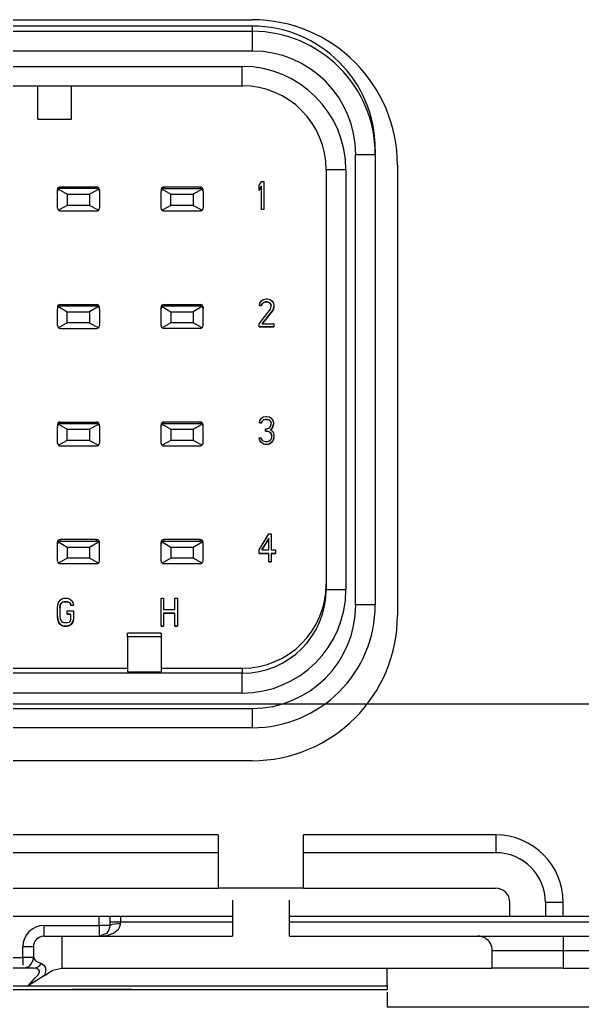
# Model space of a CAD drawing. Extents: x -3.1 to 16.8, y 0.7 to 10.7.
# Drawn here: x 14.938 to 15.729, y 8.345 to 9.735 of the extents above; entities that cross this region are included whole.
import ezdxf

# ---------------------------------------------------------------- set-up
doc = ezdxf.new("R2010")
doc.units = 0
doc.layers.get('0').update_dxf_attribs({"linetype": 'CONTINUOUS'})

msp = doc.modelspace()

# ---------------------------------------------------------------- linework, layer by layer
at = {"color": 7, "linetype": 'CONTINUOUS'}
for p, q in [((14.9198, 9.7347), (15.2645, 9.7347)), ((14.2921, 9.7184), (15.2645, 9.7184)), ((14.8461, 9.7259), (15.2645, 9.7259)), ((15.2645, 9.7259), (15.2645, 9.7184)), ((15.2645, 9.7184), (15.2645, 9.6906)), ((15.2645, 9.6906), (14.2921, 9.6906)), ((14.3059, 9.669), (15.2508, 9.669)), ((15.2508, 9.6417), (15.2508, 9.669)), ((14.3059, 9.6417), (15.2508, 9.6417)), ((14.9634, 9.5947), (14.9634, 9.6417)), ((15.0106, 9.5947), (15.0106, 9.6417)), ((14.9634, 9.5947), (15.0106, 9.5947)), ((15.4378, 9.5526), (15.4378, 9.5452)), ((15.4102, 9.545), (15.4378, 9.5452)), ((15.4102, 8.9111), (15.4102, 9.545)), ((15.4378, 9.5452), (15.4378, 8.9114)), ((15.3964, 9.5233), (15.3689, 9.5236)), ((15.3689, 9.5236), (15.3689, 8.933)), ((15.3964, 9.5233), (15.3964, 8.9328)), ((15.469, 9.5302), (15.469, 8.8964)), ((15.2744, 9.5013), (15.2778, 9.5071)), ((15.2778, 9.5071), (15.2813, 9.5071)), ((15.2813, 9.5071), (15.2813, 9.4677)), ((14.9909, 9.4932), (14.9909, 9.4953)), ((14.9909, 9.4696), (14.9909, 9.4932)), ((14.9924, 9.4963), (15.0047, 9.4891)), ((14.9949, 9.4972), (14.9949, 9.4992)), ((15.046, 9.4992), (14.9949, 9.4992)), ((15.046, 9.4972), (14.9949, 9.4972)), ((15.0362, 9.4891), (15.0485, 9.4963)), ((15.046, 9.4972), (15.046, 9.4992)), ((15.05, 9.4953), (15.05, 9.4932)), ((15.05, 9.4932), (15.05, 9.4696)), ((15.1366, 9.4953), (15.1366, 9.4932)), ((15.1366, 9.4696), (15.1366, 9.4932)), ((15.1381, 9.4963), (15.1504, 9.4891)), ((15.1405, 9.4992), (15.1405, 9.4972)), ((15.1917, 9.4992), (15.1405, 9.4992)), ((15.1405, 9.4972), (15.1917, 9.4972)), ((15.1942, 9.4963), (15.1819, 9.4891)), ((15.1917, 9.4992), (15.1917, 9.4972)), ((15.1956, 9.4932), (15.1956, 9.4953)), ((15.1956, 9.4932), (15.1956, 9.4696)), ((15.2744, 9.4946), (15.2744, 9.5013)), ((15.2744, 9.4947), (15.2778, 9.5005)), ((15.2778, 9.5004), (15.2744, 9.4946)), ((15.2778, 9.5005), (15.2778, 9.5004)), ((15.2778, 9.4677), (15.2778, 9.5004)), ((15.0047, 9.4891), (15.0362, 9.4891)), ((15.0047, 9.4891), (15.0047, 9.4733)), ((15.0362, 9.4891), (15.0362, 9.4733)), ((15.1504, 9.4891), (15.1819, 9.4891)), ((15.1504, 9.4733), (15.1504, 9.4891)), ((15.1819, 9.4891), (15.1819, 9.4733)), ((15.0047, 9.4733), (14.9924, 9.4665)), ((14.9949, 9.4657), (15.046, 9.4657)), ((15.0362, 9.4733), (15.0047, 9.4733)), ((15.0485, 9.4665), (15.0362, 9.4733)), ((15.1504, 9.4733), (15.1381, 9.4665)), ((15.1405, 9.4657), (15.1917, 9.4657)), ((15.1819, 9.4733), (15.1504, 9.4733)), ((15.1819, 9.4733), (15.1942, 9.4665)), ((15.2778, 9.4679), (15.2813, 9.4679)), ((15.2813, 9.4677), (15.2778, 9.4677)), ((15.2778, 9.3393), (15.2801, 9.3409)), ((15.2801, 9.3409), (15.2842, 9.3418)), ((15.2842, 9.3418), (15.2864, 9.3418)), ((15.2864, 9.3418), (15.2899, 9.3409)), ((15.2899, 9.3409), (15.2922, 9.3393)), ((14.9909, 9.33), (14.9909, 9.3279)), ((14.9909, 9.3043), (14.9909, 9.3279)), ((14.9924, 9.331), (15.0047, 9.3237)), ((14.9949, 9.3318), (14.9949, 9.3339)), ((14.9949, 9.3339), (15.046, 9.3339)), ((15.046, 9.3318), (14.9949, 9.3318)), ((15.0485, 9.331), (15.0362, 9.3237)), ((15.046, 9.3339), (15.046, 9.3318)), ((15.05, 9.3279), (15.05, 9.33)), ((15.05, 9.3279), (15.05, 9.3043)), ((15.1366, 9.3279), (15.1366, 9.33)), ((15.1366, 9.3043), (15.1366, 9.3279)), ((15.1381, 9.331), (15.1504, 9.3237)), ((15.1405, 9.3318), (15.1405, 9.3339)), ((15.1405, 9.3339), (15.1917, 9.3339)), ((15.1917, 9.3318), (15.1405, 9.3318)), ((15.1942, 9.331), (15.1819, 9.3237)), ((15.1917, 9.3339), (15.1917, 9.3318)), ((15.1956, 9.33), (15.1956, 9.3279)), ((15.1956, 9.3043), (15.1956, 9.3279)), ((15.2744, 9.3066), (15.2905, 9.3275)), ((15.275, 9.3326), (15.2755, 9.3359)), ((15.275, 9.3327), (15.2778, 9.3327)), ((15.2778, 9.3326), (15.275, 9.3326)), ((15.2755, 9.3359), (15.2778, 9.3393)), ((15.2778, 9.3327), (15.279, 9.3352)), ((15.279, 9.3351), (15.2778, 9.3326)), ((15.2778, 9.3327), (15.2778, 9.3326)), ((15.279, 9.3352), (15.2807, 9.3368)), ((15.2807, 9.3367), (15.279, 9.3351)), ((15.279, 9.3352), (15.279, 9.3351)), ((15.2807, 9.3368), (15.2836, 9.3377)), ((15.2836, 9.3376), (15.2807, 9.3367)), ((15.2807, 9.3368), (15.2807, 9.3367)), ((15.2836, 9.3377), (15.2836, 9.3376)), ((15.2836, 9.3377), (15.2859, 9.3377)), ((15.2859, 9.3376), (15.2836, 9.3376)), ((15.2859, 9.3377), (15.2859, 9.3376)), ((15.2859, 9.3377), (15.2887, 9.3368)), ((15.2887, 9.3367), (15.2859, 9.3376)), ((15.2887, 9.3368), (15.2887, 9.3367)), ((15.2887, 9.3368), (15.2905, 9.3352)), ((15.2905, 9.3351), (15.2887, 9.3367)), ((15.2905, 9.3352), (15.2905, 9.3351)), ((15.2905, 9.3352), (15.2916, 9.3327)), ((15.2916, 9.3326), (15.2905, 9.3351)), ((15.2905, 9.3275), (15.2916, 9.3309)), ((15.2916, 9.3327), (15.2916, 9.3326)), ((15.2916, 9.3309), (15.2916, 9.3326)), ((15.2922, 9.3393), (15.2945, 9.3359)), ((15.2933, 9.3251), (15.2945, 9.3276)), ((15.2945, 9.3275), (15.2933, 9.325)), ((15.2945, 9.3359), (15.2951, 9.3326)), ((15.2945, 9.3276), (15.2951, 9.331)), ((15.2951, 9.3309), (15.2945, 9.3275)), ((15.2945, 9.3276), (15.2945, 9.3275)), ((15.2951, 9.3326), (15.2951, 9.3309)), ((15.0047, 9.3237), (15.0362, 9.3237)), ((15.0047, 9.308), (15.0047, 9.3237)), ((15.0362, 9.3237), (15.0362, 9.308)), ((15.1504, 9.3237), (15.1819, 9.3237)), ((15.1504, 9.3237), (15.1504, 9.308)), ((15.1819, 9.3237), (15.1819, 9.308)), ((15.279, 9.3067), (15.2933, 9.3251)), ((15.2933, 9.325), (15.279, 9.3066)), ((15.2933, 9.3251), (15.2933, 9.325)), ((15.0047, 9.308), (14.9924, 9.3012)), ((14.9949, 9.3003), (15.046, 9.3003)), ((15.0362, 9.308), (15.0047, 9.308)), ((15.0362, 9.308), (15.0485, 9.3012)), ((15.1504, 9.308), (15.1381, 9.3012)), ((15.1917, 9.3003), (15.1405, 9.3003)), ((15.1819, 9.308), (15.1504, 9.308)), ((15.1942, 9.3012), (15.1819, 9.308)), ((15.2744, 9.3024), (15.2744, 9.3066)), ((15.2744, 9.3025), (15.2951, 9.3025)), ((15.2951, 9.3024), (15.2744, 9.3024)), ((15.279, 9.3067), (15.279, 9.3066)), ((15.279, 9.3066), (15.2951, 9.3066)), ((15.2951, 9.3066), (15.2951, 9.3024)), ((15.2755, 9.1706), (15.2778, 9.1739)), ((15.2778, 9.1739), (15.2801, 9.1756)), ((15.2801, 9.1756), (15.2842, 9.1764)), ((15.2842, 9.1764), (15.2853, 9.1764)), ((15.2853, 9.1764), (15.2893, 9.1756)), ((15.2893, 9.1756), (15.2916, 9.1739)), ((15.2916, 9.1739), (15.2939, 9.1706)), ((14.9909, 9.1646), (14.9909, 9.1626)), ((14.9909, 9.1389), (14.9909, 9.1626)), ((14.9924, 9.1656), (15.0047, 9.1584)), ((14.9949, 9.1685), (14.9949, 9.1665)), ((14.9949, 9.1685), (15.046, 9.1685)), ((14.9949, 9.1665), (15.046, 9.1665)), ((15.0362, 9.1584), (15.0485, 9.1656)), ((15.046, 9.1665), (15.046, 9.1685)), ((15.05, 9.1626), (15.05, 9.1646)), ((15.05, 9.1626), (15.05, 9.1389)), ((15.1366, 9.1626), (15.1366, 9.1646)), ((15.1366, 9.1389), (15.1366, 9.1626)), ((15.1381, 9.1656), (15.1504, 9.1584)), ((15.1405, 9.1665), (15.1405, 9.1685)), ((15.1917, 9.1685), (15.1405, 9.1685)), ((15.1405, 9.1665), (15.1917, 9.1665)), ((15.1819, 9.1584), (15.1942, 9.1656)), ((15.1917, 9.1665), (15.1917, 9.1685)), ((15.1956, 9.1626), (15.1956, 9.1646)), ((15.1956, 9.1389), (15.1956, 9.1626)), ((15.275, 9.1672), (15.2755, 9.1706)), ((15.275, 9.1673), (15.2778, 9.1673)), ((15.2778, 9.1672), (15.275, 9.1672)), ((15.2778, 9.1673), (15.279, 9.1698)), ((15.279, 9.1697), (15.2778, 9.1672)), ((15.2778, 9.1673), (15.2778, 9.1672)), ((15.279, 9.1698), (15.2807, 9.1715)), ((15.2807, 9.1714), (15.279, 9.1697)), ((15.279, 9.1698), (15.279, 9.1697)), ((15.2807, 9.1715), (15.2836, 9.1723)), ((15.2836, 9.1722), (15.2807, 9.1714)), ((15.2807, 9.1715), (15.2807, 9.1714)), ((15.2836, 9.1723), (15.2836, 9.1722)), ((15.2836, 9.1723), (15.2859, 9.1723)), ((15.2859, 9.1722), (15.2836, 9.1722)), ((15.2859, 9.1723), (15.2859, 9.1722)), ((15.2859, 9.1723), (15.2887, 9.1715)), ((15.2887, 9.1714), (15.2859, 9.1722)), ((15.2859, 9.1588), (15.2893, 9.1605)), ((15.2887, 9.1715), (15.2887, 9.1714)), ((15.2887, 9.1715), (15.2905, 9.1698)), ((15.2905, 9.1697), (15.2887, 9.1714)), ((15.2893, 9.1605), (15.2905, 9.1622)), ((15.2905, 9.1698), (15.2905, 9.1697)), ((15.2905, 9.1698), (15.2916, 9.1673)), ((15.2916, 9.1672), (15.2905, 9.1697)), ((15.2905, 9.1622), (15.2916, 9.1655)), ((15.2905, 9.1573), (15.2928, 9.1598)), ((15.2928, 9.1597), (15.2905, 9.1572)), ((15.2916, 9.1673), (15.2916, 9.1672)), ((15.2916, 9.1655), (15.2916, 9.1672)), ((15.2928, 9.1598), (15.2939, 9.1623)), ((15.2939, 9.1622), (15.2928, 9.1597)), ((15.2928, 9.1598), (15.2928, 9.1597)), ((15.2939, 9.1706), (15.2945, 9.1672)), ((15.2939, 9.1623), (15.2945, 9.1656)), ((15.2945, 9.1655), (15.2939, 9.1622)), ((15.2939, 9.1623), (15.2939, 9.1622)), ((15.2945, 9.1672), (15.2945, 9.1655)), ((15.0047, 9.1584), (15.0362, 9.1584)), ((15.0047, 9.1426), (15.0047, 9.1584)), ((15.0362, 9.1584), (15.0362, 9.1426)), ((15.1504, 9.1584), (15.1819, 9.1584)), ((15.1504, 9.1584), (15.1504, 9.1426)), ((15.1819, 9.1584), (15.1819, 9.1426)), ((15.2744, 9.1464), (15.275, 9.1439)), ((15.2744, 9.1463), (15.2773, 9.1463)), ((15.275, 9.1438), (15.2744, 9.1463)), ((15.2773, 9.1463), (15.2778, 9.1446)), ((15.2836, 9.1588), (15.2859, 9.1588)), ((15.2836, 9.1555), (15.2836, 9.1588)), ((15.2836, 9.1556), (15.2859, 9.1556)), ((15.2859, 9.1555), (15.2836, 9.1555)), ((15.2859, 9.1556), (15.2859, 9.1555)), ((15.2859, 9.1556), (15.2893, 9.1547)), ((15.2893, 9.1546), (15.2859, 9.1555)), ((15.2893, 9.1547), (15.2893, 9.1546)), ((15.2893, 9.1547), (15.291, 9.1531)), ((15.291, 9.153), (15.2893, 9.1546)), ((15.2905, 9.1573), (15.2905, 9.1572)), ((15.2905, 9.1572), (15.2933, 9.1555)), ((15.291, 9.1531), (15.291, 9.153)), ((15.291, 9.1531), (15.2922, 9.1497)), ((15.2922, 9.1496), (15.291, 9.153)), ((15.2916, 9.1446), (15.2922, 9.1463)), ((15.2922, 9.1497), (15.2922, 9.1496)), ((15.2922, 9.1463), (15.2922, 9.1496)), ((15.2933, 9.1555), (15.2945, 9.153)), ((15.2945, 9.153), (15.2951, 9.1496)), ((15.2945, 9.1439), (15.2951, 9.1464)), ((15.2951, 9.1463), (15.2945, 9.1438)), ((15.2951, 9.1496), (15.2951, 9.1463)), ((15.0047, 9.1426), (14.9924, 9.1358)), ((14.9949, 9.135), (15.046, 9.135)), ((15.0362, 9.1426), (15.0047, 9.1426)), ((15.0362, 9.1426), (15.0485, 9.1358)), ((15.1504, 9.1426), (15.1381, 9.1358)), ((15.1405, 9.135), (15.1917, 9.135)), ((15.1819, 9.1426), (15.1504, 9.1426)), ((15.1942, 9.1358), (15.1819, 9.1426)), ((15.275, 9.1439), (15.275, 9.1438)), ((15.275, 9.1439), (15.2761, 9.1413)), ((15.2761, 9.1412), (15.275, 9.1438)), ((15.2761, 9.1413), (15.2761, 9.1412)), ((15.2761, 9.1413), (15.2778, 9.1397)), ((15.2778, 9.1396), (15.2761, 9.1412)), ((15.2778, 9.1446), (15.279, 9.1429)), ((15.2778, 9.1397), (15.2778, 9.1396)), ((15.2801, 9.1379), (15.2778, 9.1396)), ((15.279, 9.1429), (15.2801, 9.1421)), ((15.2795, 9.1384), (15.2801, 9.138)), ((15.2801, 9.1421), (15.283, 9.1412)), ((15.2801, 9.138), (15.2801, 9.1379)), ((15.2801, 9.138), (15.2824, 9.1372)), ((15.2824, 9.1371), (15.2801, 9.1379)), ((15.2824, 9.1372), (15.2824, 9.1371)), ((15.2824, 9.1372), (15.287, 9.1372)), ((15.287, 9.1371), (15.2824, 9.1371)), ((15.283, 9.1412), (15.2864, 9.1412)), ((15.2864, 9.1412), (15.2893, 9.1421)), ((15.287, 9.1372), (15.2893, 9.138)), ((15.2893, 9.1379), (15.287, 9.1371)), ((15.287, 9.1372), (15.287, 9.1371)), ((15.2893, 9.1421), (15.2905, 9.1429)), ((15.2893, 9.138), (15.2916, 9.1397)), ((15.2916, 9.1396), (15.2893, 9.1379)), ((15.2893, 9.138), (15.2893, 9.1379)), ((15.2905, 9.1429), (15.2916, 9.1446)), ((15.2916, 9.1397), (15.2933, 9.1413)), ((15.2933, 9.1412), (15.2916, 9.1396)), ((15.2916, 9.1397), (15.2916, 9.1396)), ((15.2933, 9.1413), (15.2945, 9.1439)), ((15.2945, 9.1438), (15.2933, 9.1412)), ((15.2933, 9.1412), (15.2933, 9.1413)), ((15.2945, 9.1439), (15.2945, 9.1438)), ((15.2744, 8.9885), (15.2882, 9.0111)), ((15.2882, 9.0111), (15.2916, 9.0111)), ((15.2916, 9.0111), (15.2916, 8.9885)), ((14.9909, 8.9967), (14.9909, 8.9993)), ((14.9909, 8.9731), (14.9909, 8.9967)), ((14.9924, 8.9998), (15.0047, 8.9925)), ((14.9949, 9.0007), (14.9949, 9.0032)), ((15.046, 9.0032), (14.9949, 9.0032)), ((14.9949, 9.0007), (15.046, 9.0007)), ((15.0047, 8.9925), (15.0362, 8.9925)), ((15.0047, 8.9925), (15.0047, 8.9768)), ((15.0362, 8.9925), (15.0485, 8.9998)), ((15.0362, 8.9925), (15.0362, 8.9768)), ((15.046, 9.0007), (15.046, 9.0032)), ((15.05, 8.9967), (15.05, 8.9993)), ((15.05, 8.9731), (15.05, 8.9967)), ((15.1366, 8.9967), (15.1366, 8.9993)), ((15.1366, 8.9731), (15.1366, 8.9967)), ((15.1381, 8.9998), (15.1504, 8.9925)), ((15.1405, 9.0007), (15.1405, 9.0032)), ((15.1917, 9.0032), (15.1405, 9.0032)), ((15.1405, 9.0007), (15.1917, 9.0007)), ((15.1504, 8.9925), (15.1819, 8.9925)), ((15.1504, 8.9925), (15.1504, 8.9768)), ((15.1819, 8.9925), (15.1942, 8.9998)), ((15.1819, 8.9925), (15.1819, 8.9768)), ((15.1917, 9.0007), (15.1917, 9.0032)), ((15.1956, 8.9967), (15.1956, 8.9993)), ((15.1956, 8.9731), (15.1956, 8.9967)), ((15.2784, 8.9886), (15.2882, 9.0045)), ((15.2882, 9.0044), (15.2784, 8.9885)), ((15.2882, 9.0045), (15.2882, 9.0044)), ((15.2882, 8.9885), (15.2882, 9.0044)), ((15.2744, 8.9834), (15.2744, 8.9885)), ((15.2744, 8.9835), (15.2882, 8.9835)), ((15.2882, 8.9834), (15.2744, 8.9834)), ((15.2784, 8.9885), (15.2784, 8.9886)), ((15.2784, 8.9885), (15.2882, 8.9885)), ((15.2882, 8.9835), (15.2882, 8.9834)), ((15.2882, 8.9717), (15.2882, 8.9834)), ((15.2916, 8.9885), (15.2974, 8.9885)), ((15.2916, 8.9835), (15.2916, 8.9834)), ((15.2916, 8.9835), (15.2974, 8.9835)), ((15.2916, 8.9834), (15.2916, 8.9717)), ((15.2974, 8.9834), (15.2916, 8.9834)), ((15.2974, 8.9885), (15.2974, 8.9834)), ((15.0047, 8.9768), (14.9924, 8.97)), ((14.9949, 8.9692), (15.046, 8.9692)), ((15.0362, 8.9768), (15.0047, 8.9768)), ((15.0485, 8.97), (15.0362, 8.9768)), ((15.1504, 8.9768), (15.1381, 8.97)), ((15.1405, 8.9692), (15.1917, 8.9692)), ((15.1819, 8.9768), (15.1504, 8.9768)), ((15.1942, 8.97), (15.1819, 8.9768)), ((15.2882, 8.9718), (15.2916, 8.9718)), ((15.2916, 8.9717), (15.2882, 8.9717)), ((15.3689, 8.933), (15.3964, 8.9328)), ((14.9909, 8.9071), (14.9915, 8.9113)), ((14.9915, 8.9113), (14.9926, 8.9147)), ((14.9926, 8.9147), (14.9949, 8.918)), ((14.9944, 8.9072), (14.9949, 8.9106)), ((14.9949, 8.9105), (14.9944, 8.9071)), ((14.9949, 8.918), (14.9972, 8.9197)), ((14.9949, 8.9106), (14.9961, 8.9131)), ((14.9961, 8.913), (14.9949, 8.9105)), ((14.9949, 8.9106), (14.9949, 8.9105)), ((14.9961, 8.9131), (14.9978, 8.9148)), ((14.9978, 8.9147), (14.9961, 8.913)), ((14.9961, 8.9131), (14.9961, 8.913)), ((14.9972, 8.9197), (15.0001, 8.9205)), ((14.9978, 8.9148), (15.0001, 8.9156)), ((15.0001, 8.9155), (14.9978, 8.9147)), ((14.9978, 8.9148), (14.9978, 8.9147)), ((15.0001, 8.9205), (15.0053, 8.9205)), ((15.0001, 8.9156), (15.0001, 8.9155)), ((15.0001, 8.9156), (15.0053, 8.9156)), ((15.0053, 8.9155), (15.0001, 8.9155)), ((15.0053, 8.9205), (15.0081, 8.9197)), ((15.0053, 8.9156), (15.0053, 8.9155)), ((15.0053, 8.9156), (15.0076, 8.9148)), ((15.0076, 8.9147), (15.0053, 8.9155)), ((15.0076, 8.9148), (15.0076, 8.9147)), ((15.0076, 8.9148), (15.0093, 8.9131)), ((15.0093, 8.913), (15.0076, 8.9147)), ((15.0081, 8.9197), (15.0104, 8.918)), ((15.0093, 8.9131), (15.0093, 8.913)), ((15.0093, 8.9131), (15.0099, 8.9106)), ((15.0099, 8.9105), (15.0093, 8.913)), ((15.0099, 8.9106), (15.0099, 8.9105)), ((15.0099, 8.9106), (15.0133, 8.9106)), ((15.0133, 8.9105), (15.0099, 8.9105)), ((15.0104, 8.918), (15.0127, 8.9147)), ((15.0127, 8.9147), (15.0133, 8.9105)), ((15.1366, 8.9205), (15.14, 8.9205)), ((15.1366, 8.8812), (15.1366, 8.9205)), ((15.14, 8.9205), (15.14, 8.9046)), ((15.1561, 8.9205), (15.1596, 8.9205)), ((15.1561, 8.9046), (15.1561, 8.9205)), ((15.1596, 8.9205), (15.1596, 8.8812)), ((15.4378, 8.9114), (15.4102, 8.9111)), ((14.9909, 8.8946), (14.9909, 8.9071)), ((14.9944, 8.9072), (14.9944, 8.9071)), ((14.9944, 8.9071), (14.9944, 8.8946)), ((15.0047, 8.8979), (15.0047, 8.9029)), ((15.0047, 8.9029), (15.0133, 8.9029)), ((15.0047, 8.898), (15.0099, 8.898)), ((15.0099, 8.8979), (15.0047, 8.8979)), ((15.0099, 8.898), (15.0099, 8.8979)), ((15.0099, 8.8912), (15.0099, 8.8979)), ((15.0133, 8.9029), (15.0133, 8.8904)), ((15.14, 8.9046), (15.1561, 8.9046)), ((15.14, 8.8997), (15.1561, 8.8997)), ((15.14, 8.8997), (15.14, 8.8996)), ((15.14, 8.8996), (15.14, 8.8812)), ((15.1561, 8.8996), (15.14, 8.8996)), ((15.1561, 8.8997), (15.1561, 8.8996)), ((15.1561, 8.8812), (15.1561, 8.8996)), ((14.9909, 8.8947), (14.9915, 8.8905)), ((14.9915, 8.8904), (14.9909, 8.8946)), ((14.9915, 8.8905), (14.9915, 8.8904)), ((14.9915, 8.8905), (14.9926, 8.8871)), ((14.9926, 8.887), (14.9915, 8.8904)), ((14.9926, 8.8871), (14.9926, 8.887)), ((14.9926, 8.8871), (14.9949, 8.8838)), ((14.9949, 8.8837), (14.9926, 8.887)), ((14.9944, 8.8946), (14.9949, 8.8912)), ((14.9949, 8.8912), (14.9961, 8.8887)), ((14.9949, 8.8838), (14.9949, 8.8837)), ((14.9949, 8.8838), (14.9972, 8.8821)), ((14.9972, 8.882), (14.9949, 8.8837)), ((14.9961, 8.8887), (14.9978, 8.887)), ((14.9972, 8.8821), (14.9972, 8.882)), ((14.9972, 8.8821), (15.0001, 8.8813)), ((15.0001, 8.8812), (14.9972, 8.882)), ((14.9978, 8.887), (15.0001, 8.8862)), ((15.0001, 8.8862), (15.0053, 8.8862)), ((15.0001, 8.8813), (15.0001, 8.8812)), ((15.0001, 8.8813), (15.0053, 8.8813)), ((15.0053, 8.8812), (15.0001, 8.8812)), ((15.0053, 8.8862), (15.0076, 8.887)), ((15.0053, 8.8813), (15.0081, 8.8821)), ((15.0081, 8.882), (15.0053, 8.8812)), ((15.0053, 8.8813), (15.0053, 8.8812)), ((15.0076, 8.887), (15.0093, 8.8887)), ((15.0081, 8.8821), (15.0104, 8.8838)), ((15.0104, 8.8837), (15.0081, 8.882)), ((15.0081, 8.8821), (15.0081, 8.882)), ((15.0093, 8.8887), (15.0099, 8.8912)), ((15.0104, 8.8838), (15.0127, 8.8871)), ((15.0127, 8.887), (15.0104, 8.8837)), ((15.0104, 8.8838), (15.0104, 8.8837)), ((15.0127, 8.8871), (15.0133, 8.8905)), ((15.0133, 8.8904), (15.0127, 8.887)), ((15.0127, 8.8871), (15.0127, 8.887)), ((15.1366, 8.8813), (15.14, 8.8813)), ((15.14, 8.8812), (15.1366, 8.8812)), ((15.1561, 8.8813), (15.1596, 8.8813)), ((15.1596, 8.8812), (15.1561, 8.8812)), ((15.0894, 8.8664), (15.0894, 8.8713)), ((15.1366, 8.8713), (15.0894, 8.8713)), ((15.1366, 8.8713), (15.1366, 8.8664)), ((15.1366, 8.8664), (15.0894, 8.8664)), ((15.0894, 8.8664), (15.0894, 8.8171)), ((15.1366, 8.8664), (15.1366, 8.8171)), ((15.2508, 8.8149), (14.3059, 8.8149)), ((14.8177, 8.8221), (15.0894, 8.8221)), ((15.0894, 8.8171), (15.1366, 8.8171)), ((15.1366, 8.8221), (15.2508, 8.8221)), ((15.2508, 8.8221), (15.2508, 8.8149)), ((15.2508, 8.7871), (15.2508, 8.8149)), ((15.2508, 8.7871), (14.3059, 8.7871)), ((9.0426, 8.7718), (16.8499, 8.7718)), ((14.2921, 8.7655), (15.2645, 8.7655)), ((15.2645, 8.7655), (15.2645, 8.7382)), ((15.2645, 8.7382), (14.2921, 8.7382)), ((15.2645, 8.6919), (14.8453, 8.6919)), ((15.2171, 8.5874), (14.2871, 8.5874)), ((15.2171, 8.5874), (15.2171, 8.5624)), ((15.6071, 8.5874), (15.3371, 8.5874)), ((15.3371, 8.5624), (15.3371, 8.5874)), ((15.6071, 8.5874), (15.6071, 8.5624)), ((15.2171, 8.5624), (14.2871, 8.5624)), ((15.2171, 8.5624), (15.2171, 8.5124)), ((15.3371, 8.5124), (15.3371, 8.5624)), ((15.6071, 8.5624), (15.3371, 8.5624)), ((14.2871, 8.5124), (15.2171, 8.5124)), ((15.3371, 8.5124), (15.2171, 8.5124)), ((15.3371, 8.5124), (15.6071, 8.5124)), ((15.2371, 8.4958), (15.2371, 8.4449)), ((15.3171, 8.4449), (15.3171, 8.4958)), ((15.6271, 8.4724), (15.6271, 8.4924)), ((15.6771, 8.4924), (15.6771, 8.4724)), ((15.7021, 8.4924), (15.6771, 8.4924)), ((15.7021, 8.4724), (15.7021, 8.4924)), ((15.2371, 8.4724), (14.2671, 8.4724)), ((15.0496, 8.4599), (15.0496, 8.4724)), ((15.0646, 8.4724), (15.0646, 8.4649)), ((15.0646, 8.4649), (15.0646, 8.4599)), ((15.0646, 8.4649), (15.0796, 8.4649)), ((15.0796, 8.4724), (15.0796, 8.4649)), ((15.0796, 8.462), (15.0796, 8.4649)), ((15.0796, 8.4649), (15.2371, 8.4649)), ((15.6271, 8.4724), (15.3171, 8.4724)), ((15.3171, 8.4649), (15.9746, 8.4649)), ((15.6771, 8.4724), (15.6271, 8.4724)), ((15.7021, 8.4724), (15.6771, 8.4724)), ((15.9821, 8.4724), (15.7021, 8.4724)), ((14.9721, 8.4449), (14.9721, 8.4599)), ((14.9721, 8.4599), (15.0496, 8.4599)), ((15.0646, 8.4599), (15.0496, 8.4599)), ((15.0496, 8.4599), (15.0496, 8.4493)), ((14.9971, 8.4449), (14.9971, 8.3999)), ((14.9971, 8.4449), (15.2371, 8.4449)), ((15.0496, 8.4493), (15.0496, 8.4449)), ((15.3171, 8.4449), (15.5822, 8.4449)), ((15.5822, 8.4449), (15.7021, 8.4449)), ((15.7021, 8.4449), (15.7021, 8.4249)), ((15.7021, 8.4449), (15.9746, 8.4449)), ((14.9421, 8.4149), (14.9421, 8.4299)), ((14.9571, 8.4299), (14.9421, 8.4299)), ((14.9571, 8.4299), (14.9571, 8.4149)), ((15.6021, 8.3999), (15.6021, 8.4249)), ((15.6021, 8.4249), (15.7021, 8.4249)), ((15.7021, 8.4249), (15.7021, 8.3999)), ((15.7021, 8.4249), (15.9746, 8.4249)), ((14.8121, 8.4149), (14.9421, 8.4149)), ((14.9571, 8.4149), (14.9421, 8.4149)), ((14.9421, 8.4149), (14.9421, 8.4043)), ((14.9573, 8.3999), (14.797, 8.3999)), ((14.9604, 8.4003), (14.9592, 8.3998)), ((14.9971, 8.3999), (15.4546, 8.3999)), ((15.4546, 8.3749), (15.4546, 8.3999)), ((15.4546, 8.3999), (15.6021, 8.3999)), ((15.7021, 8.3999), (15.6021, 8.3999)), ((15.7021, 8.3999), (15.9746, 8.3999)), ((14.9726, 8.3896), (14.9499, 8.3749)), ((10.4996, 8.3699), (15.4546, 8.3699)), ((14.8044, 8.3749), (14.9499, 8.3749)), ((14.9499, 8.3749), (15.4546, 8.3749)), ((15.0951, 8.3699), (15.0121, 8.3699)), ((15.4546, 8.3749), (15.4546, 8.3699)), ((15.4546, 8.3662), (15.4546, 8.3449)), ((16.7021, 8.3449), (15.4546, 8.3449))]:
    msp.add_line(p, q, dxfattribs=at)
for points in [[(15.0496, 8.4449), (15.0605, 8.446), (15.0698, 8.4493), (15.0768, 8.4548), (15.0789, 8.4583), (15.0796, 8.462)], [(15.0646, 8.4599), (15.0643, 8.4569), (15.0634, 8.4539), (15.0597, 8.4488), (15.0496, 8.4449)], [(14.9571, 8.4149), (14.9603, 8.4101), (14.9682, 8.4064)], [(14.9499, 8.3749), (14.9594, 8.3857), (14.9632, 8.39), (14.9652, 8.3932), (14.9657, 8.3946), (14.9657, 8.3959), (14.9645, 8.398), (14.9615, 8.3994), (14.9573, 8.3999)], [(14.9682, 8.4064), (14.9719, 8.4041), (14.974, 8.4003), (14.9742, 8.3954), (14.9726, 8.3896)], [(14.9726, 8.3896), (14.9844, 8.3973), (14.9971, 8.3999)]]:
    msp.add_lwpolyline(points, dxfattribs=at)
for centre, radius, start, end in [((15.2645, 9.5302), 0.2045, 0, 90), ((15.2646, 9.5526), 0.1732, 0.0011, 90.0011), ((15.2646, 9.5452), 0.1732, 0.0011, 90.0011), ((15.2646, 9.545), 0.1457, 0.0011, 90.0011), ((15.2508, 9.5233), 0.1457, 0.0011, 90.0011), ((15.2508, 9.5236), 0.1181, 0.0011, 90.0011), ((14.9949, 9.4953), 0.00394, 89.9989, 179.9989), ((14.9948, 9.4933), 0.00386, 127.8826, 180.1441), ((14.9949, 9.4933), 0.00384, 89.9724, 129.5195), ((15.046, 9.4953), 0.00394, 0.0011, 90.0011), ((15.046, 9.4933), 0.00385, 50.5115, 89.9965), ((15.0461, 9.4933), 0.00387, 359.8732, 52.1002), ((15.1405, 9.4953), 0.00394, 89.9989, 179.9989), ((15.1405, 9.4933), 0.00386, 127.8826, 180.1441), ((15.1403, 9.4939), 0.0033, 86.5706, 132.9213), ((15.1917, 9.4953), 0.00394, 0.0011, 90.0011), ((15.1917, 9.4933), 0.00385, 50.5115, 89.9965), ((15.1918, 9.4933), 0.00387, 359.8732, 52.1002), ((14.9949, 9.4696), 0.00401, 180.1244, 231.0915), ((14.9949, 9.4697), 0.00404, 232.6868, 269.9957), ((15.046, 9.4697), 0.00404, 270.0336, 307.2839), ((15.0464, 9.4694), 0.00362, 305.9382, 2.846), ((15.1406, 9.4696), 0.00401, 180.1244, 231.0915), ((15.1405, 9.4697), 0.00404, 232.6868, 269.9957), ((15.1917, 9.4697), 0.00404, 270.0336, 307.2839), ((15.192, 9.4694), 0.00362, 305.9382, 2.846), ((14.9949, 9.33), 0.00394, 89.9989, 179.9989), ((14.9948, 9.3279), 0.00386, 127.8826, 180.1441), ((14.9949, 9.328), 0.00384, 89.9724, 129.5195), ((15.046, 9.33), 0.00394, 0.0011, 90.0011), ((15.046, 9.328), 0.00385, 50.5115, 89.9965), ((15.0461, 9.3279), 0.00387, 359.8732, 52.1002), ((15.1405, 9.33), 0.00394, 89.9989, 179.9989), ((15.1405, 9.3279), 0.00386, 127.8826, 180.1441), ((15.1405, 9.328), 0.00384, 89.9724, 129.5195), ((15.1917, 9.33), 0.00394, 0.0011, 90.0011), ((15.1919, 9.3286), 0.00328, 46.9142, 93.5939), ((15.1918, 9.3279), 0.00387, 359.8732, 52.1002), ((14.9949, 9.3043), 0.00401, 180.1244, 231.0915), ((14.9949, 9.3044), 0.00404, 232.6868, 269.9957), ((15.046, 9.3044), 0.00404, 270.0336, 307.2839), ((15.0464, 9.3041), 0.00362, 305.9382, 2.846), ((15.1406, 9.3043), 0.00401, 180.1244, 231.0915), ((15.1405, 9.3044), 0.00404, 232.6868, 269.9957), ((15.1919, 9.3038), 0.00343, 266.5354, 310.7821), ((15.1916, 9.3043), 0.00401, 308.9253, 359.8588), ((14.9949, 9.1646), 0.00394, 89.9989, 179.9989), ((14.9948, 9.1626), 0.00386, 127.8826, 180.1441), ((14.9947, 9.1632), 0.0033, 86.5706, 132.9213), ((15.046, 9.1646), 0.00394, 0.0011, 90.0011), ((15.046, 9.1626), 0.00385, 50.5115, 89.9965), ((15.0461, 9.1626), 0.00387, 359.8732, 52.1002), ((15.1405, 9.1646), 0.00394, 89.9989, 179.9989), ((15.1405, 9.1626), 0.00386, 127.8826, 180.1441), ((15.1405, 9.1626), 0.00384, 89.9724, 129.5195), ((15.1917, 9.1646), 0.00394, 0.0011, 90.0011), ((15.1919, 9.1632), 0.00328, 46.9142, 93.5939), ((15.1918, 9.1626), 0.00387, 359.8732, 52.1002), ((14.9949, 9.1389), 0.00401, 180.1244, 231.0915), ((14.9947, 9.1384), 0.00341, 229.126, 273.5565), ((15.046, 9.139), 0.00404, 270.0336, 307.2839), ((15.0464, 9.1387), 0.00362, 305.9382, 2.846), ((15.1406, 9.1389), 0.00401, 180.1244, 231.0915), ((15.1405, 9.139), 0.00404, 232.6868, 269.9957), ((15.1917, 9.139), 0.00404, 270.0336, 307.2839), ((15.192, 9.1387), 0.00362, 305.9382, 2.846), ((14.9949, 8.9993), 0.00394, 89.9989, 179.9989), ((14.9948, 8.9967), 0.00386, 127.8826, 180.1441), ((14.9949, 8.9968), 0.00384, 89.9724, 129.5195), ((15.046, 8.9993), 0.00394, 0.0011, 90.0011), ((15.0462, 8.9974), 0.00328, 46.9142, 93.5939), ((15.0461, 8.9967), 0.00387, 359.8732, 52.1002), ((15.1405, 8.9993), 0.00394, 89.9989, 179.9989), ((15.1405, 8.9967), 0.00386, 127.8826, 180.1441), ((15.1405, 8.9968), 0.00384, 89.9724, 129.5195), ((15.1917, 8.9993), 0.00394, 0.0011, 90.0011), ((15.1919, 8.9974), 0.00328, 46.9142, 93.5939), ((15.1918, 8.9967), 0.00387, 359.8732, 52.1002), ((14.9949, 8.9731), 0.00401, 180.1244, 231.0915), ((14.9949, 8.9732), 0.00404, 232.6868, 269.9957), ((15.046, 8.9732), 0.00404, 270.0336, 307.2839), ((15.0464, 8.9729), 0.00362, 305.9382, 2.846), ((15.1406, 8.9731), 0.00401, 180.1244, 231.0915), ((15.1405, 8.9732), 0.00404, 232.6868, 269.9957), ((15.1917, 8.9732), 0.00404, 270.0336, 307.2839), ((15.192, 8.9729), 0.00362, 305.9382, 2.846), ((15.2508, 8.9402), 0.1181, 269.9989, 359.9989), ((15.2508, 8.933), 0.1181, 269.9989, 359.9989), ((15.2508, 8.9328), 0.1457, 269.9989, 359.9989), ((15.2646, 8.9114), 0.1732, 269.9989, 359.9989), ((15.2646, 8.9111), 0.1457, 269.9989, 359.9989), ((15.2645, 8.8964), 0.2045, 270, 0), ((15.6071, 8.4924), 0.095, 0, 89.9999), ((15.6071, 8.4924), 0.07, 0, 90), ((15.6071, 8.4924), 0.02, 0, 90), ((14.9721, 8.4299), 0.03, 90.0002, 179.9996), ((15.076, 8.4342), 0.0281, 82.4879, 113.7723), ((14.9721, 8.4299), 0.015, 90, 180), ((14.9846, 9.4443), 0.9995, 269.2834, 270.7166), ((15.5822, 8.4252), 0.0197, 57.9336, 90.0532), ((15.5836, 8.4257), 0.0185, 357.4147, 60.7969), ((14.9421, 8.4149), 0.015, 270, 360), ((14.957, 8.4127), 0.0128, 271.3569, 330.6187)]:
    msp.add_arc(centre, radius, start, end, dxfattribs=at)

doc.saveas('drawing.dxf')
